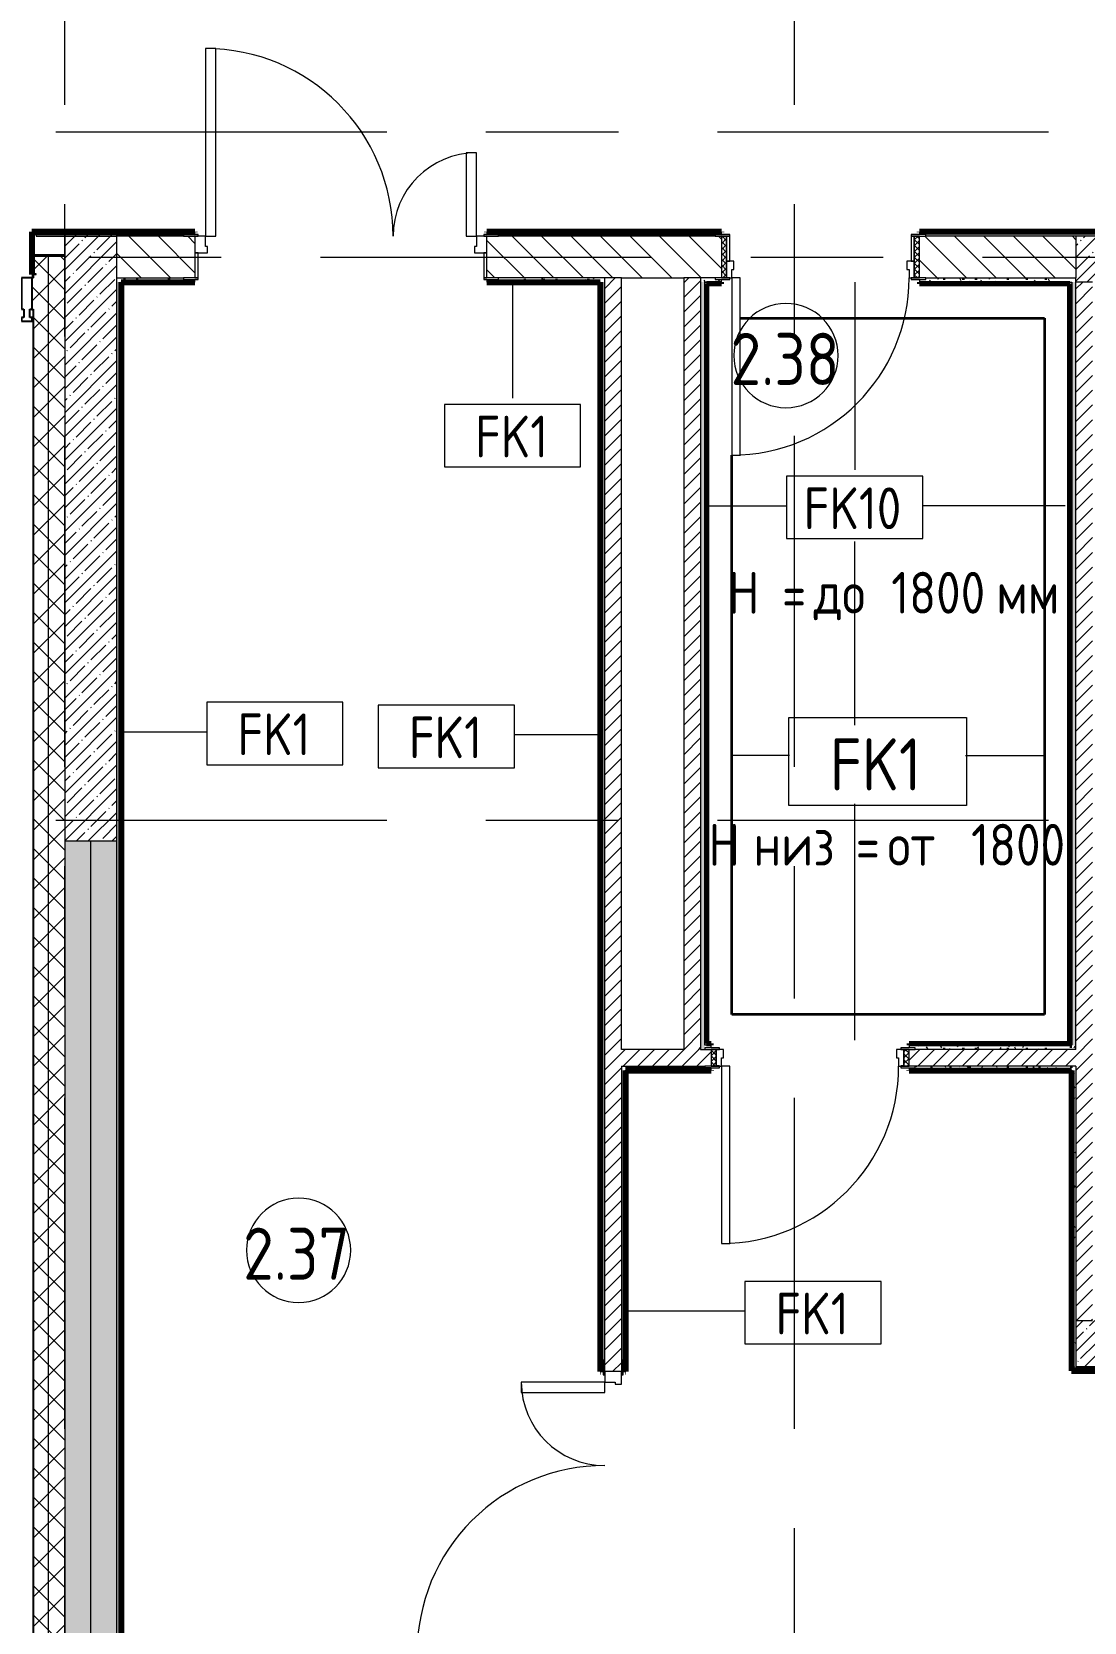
# Model space of a CAD drawing. Header units: millimetres. Extents: x 81731 to 272849, y -8553 to 29000.
# Drawn here: x 89202 to 94250, y 3953 to 11580 of the extents above; entities that cross this region are included whole.
import ezdxf

# ---------------------------------------------------------------- set-up
doc = ezdxf.new("R2010")
doc.units = ezdxf.units.MM
doc.linetypes.add('Осевая', pattern=[3175, 635, -476.25, 1587.5, -476.25])
for name, color, linetype, lineweight in [('A-AREA-IDEN', 7, 'Continuous', 9), ('A-DETL', 7, 'Continuous', 9), ('A-DETL-1', 7, 'Continuous', 35), ('A-DOOR', 7, 'Continuous', 9), ('A-DOOR-1', 7, 'Continuous', 13), ('A-DOOR-FRAM', 7, 'Continuous', 13), ('A-DOOR-FRAM-1', 7, 'Continuous', 9), ('A-GLAZ-CWMG', 7, 'Continuous', 9), ('A-GLAZ-CWMG-1', 7, 'Continuous', 25), ('A-WALL', 7, 'Continuous', 9), ('A-WALL-IDEN', 7, 'Continuous', 9), ('G-ANNO-TEXT', 7, 'Continuous', 9), ('I-WALL', 7, 'Continuous', 9), ('Оси-2', 7, 'Осевая', 9)]:
    doc.layers.add(name, color=color, linetype=linetype, lineweight=lineweight)
for name, color, linetype, lineweight, true_color in [('A-WALL-1', 7, 'Continuous', 9, 0xc0c0c0), ('A-WALL-2', 7, 'Continuous', 9, 0xff80c0), ('G-ANNO-TEXT-1', 7, 'Continuous', 9, 0x3c3c3c), ('I-WALL-21', 7, 'Continuous', 70, 0xa9f3f5), ('I-WALL-3', 7, 'Continuous', 9, 0xa9f3f5), ('I-WALL-4', 7, 'Continuous', 9, 0xc0c0c0), ('I-WALL-7', 7, 'Continuous', 80, 0xff80c0), ('S-WALL-ANLY-1', 7, 'Continuous', 5, 0x008040)]:
    doc.layers.add(name, color=color, linetype=linetype, lineweight=lineweight, true_color=true_color)
doc.styles.add('GOST Common', font='GOST_Common.ttf', dxfattribs={"width": 0.9, "height": 250})
doc.styles.add('GOST Common_1', font='GOST_Common.ttf', dxfattribs={"width": 0.9, "height": 200})
pattern_1 = [(45, (0, 0), (-70.71068, 70.71068), []), (135, (0, 0), (-70.71068, -70.71068), [])]
pattern_2 = [(45, (0, 0), (-35.35534, 35.35534), [])]
pattern_3 = [(45, (0, 0), (-57.024626, 57.024626), []), (45, (57.025, 0), (-57.024626, 57.024626), [100.806, -20.161, 3.353, -16.808])]
pattern_4 = [(0, (0, 0), (121.92, 30.48), [10.058, -81.382, 10.058, -81.382, -487.68]), (0, (0, 0), (121.92, 30.48), [-182.88, 10.058, -172.822, 10.058, -81.382, -213.36]), (0, (0, 0), (121.92, 30.48), [-457.2, 10.058, -50.902, 10.058, -142.342]), (120, (45.72, 15.24), (-87.356454, 90.345817), [10.058, -81.382, 10.058, -81.382, -487.68]), (120, (45.72, 15.24), (-87.356454, 90.345817), [-182.88, 10.058, -172.822, 10.058, -81.382, -213.36]), (120, (45.72, 15.24), (-87.356454, 90.345817), [-457.2, 10.058, -50.902, 10.058, -142.342]), (240, (60.96, 76.2), (-34.563546, -120.825817), [10.058, -81.382, 10.058, -81.382, -487.68]), (240, (60.96, 76.2), (-34.563546, -120.825817), [-182.88, 10.058, -172.822, 10.058, -81.382, -213.36]), (240, (60.96, 76.2), (-34.563546, -120.825817), [-457.2, 10.058, -50.902, 10.058, -142.342])]

# ---------------------------------------------------------------- blocks, each defined once
blk = doc.blocks.new('110_Дверь_СКБ_2Ст - Д-5_п_ Из игровой в коридор-32215844-План отделки стен 2 этажа в осях 23-33')
at = {"layer": 'A-DOOR'}
for centre, radius, start, end in [((-637.5, 40), 900, 0, 90), ((662.5, 40), 400, 90, 180)]:
    blk.add_arc(centre, radius, start, end, dxfattribs=at)
at = {"layer": 'A-DOOR-1'}
for p, q in [((-637.5, 940), (-637.5, 40)), ((-587.5, 940), (-637.5, 940)), ((-587.5, 40), (-587.5, 940)), ((662.5, 440), (612.5, 440)), ((612.5, 440), (612.5, 40)), ((662.5, 40), (662.5, 440)), ((-637.5, 40), (-587.5, 40)), ((612.5, 40), (662.5, 40))]:
    blk.add_line(p, q, dxfattribs=at)
at = {"layer": 'A-DOOR-FRAM'}
for p, q in [((-672.5, 48), (-742.5, 48)), ((-742.5, 48), (-742.5, 40)), ((-742.5, 40), (-672.5, 40)), ((-637.5, 40), (-687.5, 40)), ((-687.5, 40), (-687.5, -40)), ((-672.5, 40), (-672.5, 48)), ((-637.5, -10), (-637.5, 40)), ((662.5, 40), (662.5, -10)), ((712.5, 40), (662.5, 40)), ((767.5, 48), (697.5, 48)), ((697.5, 48), (697.5, 40)), ((697.5, 40), (767.5, 40)), ((712.5, -40), (712.5, 40)), ((767.5, 40), (767.5, 48)), ((-672.5, -40), (-742.5, -40)), ((-742.5, -40), (-742.5, -48)), ((-742.5, -48), (-672.5, -48)), ((-672.5, -39), (-687.5, -39)), ((-687.5, -39), (-687.5, -40)), ((-687.5, -40), (-627.5, -40)), ((-687.5, -40), (-672.5, -40)), ((-672.5, -40), (-672.5, -39)), ((-672.5, -48), (-672.5, -40)), ((-627.5, -10), (-637.5, -10)), ((-627.5, -40), (-627.5, -10)), ((662.5, -10), (652.5, -10)), ((652.5, -10), (652.5, -40)), ((652.5, -40), (712.5, -40)), ((712.5, -39), (697.5, -39)), ((697.5, -39), (697.5, -40)), ((697.5, -40), (712.5, -40)), ((767.5, -40), (697.5, -40)), ((697.5, -40), (697.5, -48)), ((697.5, -48), (767.5, -48)), ((712.5, -40), (712.5, -39)), ((767.5, -48), (767.5, -40))]:
    blk.add_line(p, q, dxfattribs=at)
blk = doc.blocks.new('110_Дверь_СКБ_2Ст - Д-2а_п_ Из коридора на лестницу-32215207-План отделки стен 2 этажа в осях 23-33')
at = {"layer": 'A-DOOR'}
for centre, radius, start, end in [((-637.5, 100), 900, 0, 90), ((662.5, 100), 400, 90, 180)]:
    blk.add_arc(centre, radius, start, end, dxfattribs=at)
at = {"layer": 'A-DOOR-1'}
for p, q in [((-637.5, 1000), (-637.5, 100)), ((-587.5, 1000), (-637.5, 1000)), ((-587.5, 100), (-587.5, 1000)), ((662.5, 500), (612.5, 500)), ((612.5, 500), (612.5, 100)), ((662.5, 100), (662.5, 500)), ((-637.5, 100), (-587.5, 100)), ((612.5, 100), (662.5, 100))]:
    blk.add_line(p, q, dxfattribs=at)
at = {"layer": 'A-DOOR-FRAM'}
for p, q in [((-672.5, 108), (-742.5, 108)), ((-742.5, 108), (-742.5, 100)), ((-742.5, 100), (-672.5, 100)), ((-637.5, 100), (-687.5, 100)), ((-687.5, 100), (-687.5, 20)), ((-672.5, 100), (-672.5, 108)), ((-637.5, 50), (-637.5, 100)), ((662.5, 100), (662.5, 50)), ((712.5, 100), (662.5, 100)), ((767.5, 108), (697.5, 108)), ((697.5, 108), (697.5, 100)), ((697.5, 100), (767.5, 100)), ((712.5, 20), (712.5, 100)), ((767.5, 100), (767.5, 108)), ((-687.5, 20), (-627.5, 20)), ((-672.5, 20), (-687.5, 20)), ((-687.5, 20), (-687.5, -100)), ((-672.5, -100), (-672.5, 20)), ((-627.5, 50), (-637.5, 50)), ((-627.5, 20), (-627.5, 50)), ((662.5, 50), (652.5, 50)), ((652.5, 50), (652.5, 20)), ((652.5, 20), (712.5, 20)), ((712.5, 20), (697.5, 20)), ((697.5, 20), (697.5, -100)), ((712.5, -100), (712.5, 20)), ((-672.5, -100), (-742.5, -100)), ((-742.5, -100), (-742.5, -108)), ((-742.5, -108), (-672.5, -108)), ((-687.5, -100), (-672.5, -100)), ((-672.5, -108), (-672.5, -100)), ((697.5, -100), (712.5, -100)), ((767.5, -100), (697.5, -100)), ((697.5, -100), (697.5, -108)), ((697.5, -108), (767.5, -108)), ((767.5, -108), (767.5, -100))]:
    blk.add_line(p, q, dxfattribs=at)
blk = doc.blocks.new('110_Дверь_СКБ_1Ст_Внутренняя1 - Д-8 950x2100h_охрана-31784688-План отделки стен 2 этажа в осях 23-33')
at = {"layer": 'A-DOOR'}
h = blk.add_hatch(dxfattribs=at)
h.set_pattern_fill('FP_6', color=256, style=0, pattern_type=2)
h.set_pattern_definition([(135, (1826.41, 164.685), (-14.14214, -14.14214), []), (225, (1826.41, 164.685), (14.14214, -14.14214), [])])
h.paths.add_polyline_path([(487.5, 100), (462.5, 100), (462.5, -100), (487.5, -100)])
at = {"layer": 'A-DOOR-FRAM-1'}
h = blk.add_hatch(dxfattribs=at)
h.set_pattern_fill('FP_7', color=256, style=0, pattern_type=2)
h.set_pattern_definition([(45, (-296.384, 164.685), (-14.1421, 14.1421), []), (135, (-296.384, 164.685), (-14.1421, -14.1421), [])])
h.paths.add_polyline_path([(-437.5, 100), (-462.5, 100), (-462.5, -100), (-437.5, -100)])
at = {"layer": 'A-DOOR'}
blk.add_arc((437.5, 100), 850, 90, 180, dxfattribs=at)
at = {"layer": 'A-DOOR-1'}
for p, q in [((437.5, 950), (397.5, 950)), ((397.5, 950), (397.5, 100)), ((437.5, 100), (437.5, 950)), ((397.5, 100), (437.5, 100))]:
    blk.add_line(p, q, dxfattribs=at)
at = {"layer": 'A-DOOR-FRAM'}
for p, q in [((-422.5, 108), (-492.5, 108)), ((-492.5, 108), (-492.5, 100)), ((-492.5, 100), (-422.5, 100)), ((-437.5, 100), (-462.5, 100)), ((-462.5, 100), (-462.5, -100)), ((-412.5, 100), (-437.5, 100)), ((-437.5, 100), (-437.5, 20)), ((-437.5, -100), (-437.5, 100)), ((-422.5, 100), (-437.5, 100)), ((-437.5, 100), (-437.5, 99)), ((-437.5, 99), (-422.5, 99)), ((-422.5, 100), (-422.5, 108)), ((-422.5, 99), (-422.5, 100)), ((-412.5, 60), (-412.5, 100)), ((437.5, 100), (437.5, 60)), ((462.5, 100), (437.5, 100)), ((517.5, 108), (447.5, 108)), ((447.5, 108), (447.5, 100)), ((462.5, 100), (447.5, 100)), ((447.5, 100), (447.5, 99)), ((447.5, 100), (517.5, 100)), ((447.5, 99), (462.5, 99)), ((462.5, 20), (462.5, 100)), ((487.5, 100), (462.5, 100)), ((462.5, 100), (462.5, -100)), ((462.5, 99), (462.5, 100)), ((487.5, -100), (487.5, 100)), ((517.5, 100), (517.5, 108)), ((-437.5, 20), (-402.5, 20)), ((-422.5, 20), (-437.5, 20)), ((-437.5, 20), (-437.5, -100)), ((-422.5, -100), (-422.5, 20)), ((-402.5, 60), (-412.5, 60)), ((-402.5, 20), (-402.5, 60)), ((437.5, 60), (427.5, 60)), ((427.5, 60), (427.5, 20)), ((427.5, 20), (462.5, 20)), ((462.5, 20), (447.5, 20)), ((447.5, 20), (447.5, -100)), ((462.5, -100), (462.5, 20)), ((-422.5, -100), (-492.5, -100)), ((-492.5, -100), (-492.5, -108)), ((-492.5, -108), (-422.5, -108)), ((-462.5, -100), (-437.5, -100)), ((-437.5, -100), (-422.5, -100)), ((-422.5, -108), (-422.5, -100)), ((447.5, -100), (462.5, -100)), ((517.5, -100), (447.5, -100)), ((447.5, -100), (447.5, -108)), ((447.5, -108), (517.5, -108)), ((462.5, -100), (487.5, -100)), ((517.5, -108), (517.5, -100))]:
    blk.add_line(p, q, dxfattribs=at)
blk = doc.blocks.new('110_Дверь_СКБ_1Ст_Внутренняя1 - Д-8 950x2100h_охрана-32224770-План отделки стен 2 этажа в осях 23-33')
at = {"layer": 'A-DOOR'}
h = blk.add_hatch(dxfattribs=at)
h.set_pattern_fill('FP_15', color=256, style=0, pattern_type=2)
h.set_pattern_definition([(135, (1826.41, 104.685), (-14.14214, -14.14214), []), (225, (1826.41, 104.685), (14.14214, -14.14214), [])])
h.paths.add_polyline_path([(487.5, 40), (462.5, 40), (462.5, -40), (487.5, -40)])
at = {"layer": 'A-DOOR-FRAM-1'}
h = blk.add_hatch(dxfattribs=at)
h.set_pattern_fill('FP_16', color=256, style=0, pattern_type=2)
h.set_pattern_definition([(45, (-296.384, 104.685), (-14.1421, 14.1421), []), (135, (-296.384, 104.685), (-14.1421, -14.1421), [])])
h.paths.add_polyline_path([(-437.5, 40), (-462.5, 40), (-462.5, -40), (-437.5, -40)])
at = {"layer": 'A-DOOR'}
blk.add_arc((437.5, 40), 850, 90, 180, dxfattribs=at)
at = {"layer": 'A-DOOR-1'}
for p, q in [((437.5, 890), (397.5, 890)), ((397.5, 890), (397.5, 40)), ((437.5, 40), (437.5, 890)), ((397.5, 40), (437.5, 40))]:
    blk.add_line(p, q, dxfattribs=at)
at = {"layer": 'A-DOOR-FRAM'}
for p, q in [((-422.5, 48), (-492.5, 48)), ((-492.5, 48), (-492.5, 40)), ((-492.5, 40), (-422.5, 40)), ((-437.5, 40), (-462.5, 40)), ((-462.5, 40), (-462.5, -40)), ((-412.5, 40), (-437.5, 40)), ((-437.5, 40), (-437.5, -40)), ((-437.5, -40), (-437.5, 40)), ((-422.5, 40), (-437.5, 40)), ((-437.5, 40), (-437.5, 39)), ((-437.5, 39), (-422.5, 39)), ((-422.5, 40), (-422.5, 48)), ((-422.5, 39), (-422.5, 40)), ((-412.5, 0), (-412.5, 40)), ((-402.5, 0), (-412.5, 0)), ((-402.5, -40), (-402.5, 0)), ((437.5, 0), (427.5, 0)), ((427.5, 0), (427.5, -40)), ((437.5, 40), (437.5, 0)), ((462.5, 40), (437.5, 40)), ((517.5, 48), (447.5, 48)), ((447.5, 48), (447.5, 40)), ((462.5, 40), (447.5, 40)), ((447.5, 40), (447.5, 39)), ((447.5, 40), (517.5, 40)), ((447.5, 39), (462.5, 39)), ((462.5, -40), (462.5, 40)), ((487.5, 40), (462.5, 40)), ((462.5, 40), (462.5, -40)), ((462.5, 39), (462.5, 40)), ((487.5, -40), (487.5, 40)), ((517.5, 40), (517.5, 48)), ((-422.5, -40), (-492.5, -40)), ((-492.5, -40), (-492.5, -48)), ((-492.5, -48), (-422.5, -48)), ((-462.5, -40), (-437.5, -40)), ((-422.5, -39), (-437.5, -39)), ((-437.5, -39), (-437.5, -40)), ((-437.5, -40), (-402.5, -40)), ((-437.5, -40), (-422.5, -40)), ((-422.5, -40), (-422.5, -39)), ((-422.5, -48), (-422.5, -40)), ((427.5, -40), (462.5, -40)), ((462.5, -39), (447.5, -39)), ((447.5, -39), (447.5, -40)), ((447.5, -40), (462.5, -40)), ((517.5, -40), (447.5, -40)), ((447.5, -40), (447.5, -48)), ((447.5, -48), (517.5, -48)), ((462.5, -40), (462.5, -39)), ((462.5, -40), (487.5, -40)), ((517.5, -48), (517.5, -40))]:
    blk.add_line(p, q, dxfattribs=at)
blk = doc.blocks.new('Прямоугольный импост - Импост структурный с накладкой - 190мм-23946639-План отделки стен 2 этажа в осях 23-33')
at = {"layer": 'A-GLAZ-CWMG-1'}
for p, q in [((-50, 0), (-50, 17)), ((-50, 17), (0, 17)), ((-40, 0), (-50, 0)), ((-40, -40), (-40, 0)), ((0, 0), (-10, 0)), ((-10, 0), (-10, -40)), ((0, 17), (0, 0)), ((-50, -190), (-50, -40)), ((-50, -40), (-40, -40)), ((-10, -40), (0, -40)), ((0, -40), (0, -190)), ((0, -190), (-50, -190))]:
    blk.add_line(p, q, dxfattribs=at)
blk = doc.blocks.new('Марка_Помещения - Номер-25198446-План отделки стен 2 этажа в осях 23-33')
at = {"layer": 'A-AREA-IDEN'}
for start, end in [(360, 180), (180, 360)]:
    blk.add_arc((0, 0), 2.5, start, end, dxfattribs=at)
blk = doc.blocks.new('М_стена_0001 - Типоразмер_без рамки-25382661-План отделки стен 2 этажа в осях 23-33')
at = {"layer": 'A-WALL-IDEN'}
for p, q in [((3.258, 1.523), (-3.273, 1.523)), ((-3.273, 1.523), (-3.273, -1.477)), ((3.258, -1.477), (3.258, 1.523)), ((-3.273, -1.477), (3.258, -1.477))]:
    blk.add_line(p, q, dxfattribs=at)

msp = doc.modelspace()

# ---------------------------------------------------------------- hatches: boundary and pattern name
at = {"layer": 'A-WALL'}
h = msp.add_hatch(dxfattribs=at)
h.set_pattern_fill('FP_1', color=256, style=0, pattern_type=2)
h.set_pattern_definition(pattern_1)
h.paths.add_polyline_path([(89210, -100), (89360, -100), (89360, 10502), (89210, 10502), (89210, 4047.1)])
h = msp.add_hatch(dxfattribs=at)
h.set_pattern_fill('FP_1', color=256, style=0, pattern_type=2)
h.set_pattern_definition(pattern_1)
h.paths.add_polyline_path([(84910.7, 10250), (84950, 10250), (84950, 10400), (84910.7, 10400), (84910.7, 10307.4)])
h.paths.add_polyline_path([(89202, 10250), (89210, 10250), (89210, 10400), (89202, 10400), (89202, 10307.4)])
at = {"layer": 'I-WALL'}
h = msp.add_hatch(dxfattribs=at)
h.set_pattern_fill('FP_39', color=256, style=0, pattern_type=2)
h.set_pattern_definition(pattern_4)
h.paths.add_polyline_path([(89223.5, 10600), (89930, 10600), (89930, 10608), (89985, 10608), (89985, 10620), (89223.5, 10620)])
h.paths.add_polyline_path([(97399, 10600), (97398, 10620), (93460, 10620), (93460, 10608), (93490, 10608), (93490, 10600), (94920.4, 10600)])
h.paths.add_polyline_path([(91440, 10600), (92480, 10600), (92480, 10608), (92510, 10608), (92510, 10620), (91385, 10620), (91385, 10608), (91440, 10608), (91440, 10601)])
h = msp.add_hatch(dxfattribs=at)
h.set_pattern_fill('FP_2', color=256, style=0, pattern_type=2)
h.set_pattern_definition(pattern_3)
h.paths.add_polyline_path([(89610, 7700), (89610, 10620), (89360, 10620), (89360, 7700)])
h = msp.add_hatch(dxfattribs=at)
h.set_pattern_fill('FP_4', color=256, style=0, pattern_type=2)
h.set_pattern_definition([(135, (0, 0), (-70.71068, -70.71068), [])])
h.paths.add_polyline_path([(93627.5, 10400), (94210, 10400), (94210, 10600), (93460, 10600), (93460, 10400), (93490, 10400)])
h.paths.add_polyline_path([(91385, 10400), (92510, 10400), (92510, 10600), (91385, 10600), (91385, 10520)])
h.paths.add_polyline_path([(89748.6, 10400), (89985, 10400), (89985, 10600), (89610, 10600), (89610, 10400)])
h = msp.add_hatch(dxfattribs=at)
h.set_pattern_fill('FP_2', color=256, style=0, pattern_type=2)
h.set_pattern_definition(pattern_3)
h.paths.add_polyline_path([(94920.4, 10380), (101610, 10380), (101610, 10600), (94210, 10600), (94210, 10380), (94290, 10380)])
h = msp.add_hatch(dxfattribs=at)
h.set_pattern_fill('FP_39', color=256, style=0, pattern_type=2)
h.set_pattern_definition(pattern_4)
h.paths.add_polyline_path([(89610, 10380), (89985, 10380), (89985, 10392), (89930, 10392), (89930, 10400), (89610, 10400)])
h.paths.add_polyline_path([(91950, 10380), (91950, 10400), (91440, 10400), (91440, 10392), (91385, 10392), (91385, 10380), (91930, 10380)])
h = msp.add_hatch(dxfattribs=at)
h.set_pattern_fill('FP_39', color=256, style=0, pattern_type=2)
h.set_pattern_definition(pattern_4)
h.paths.add_polyline_path([(89610, 150), (89630, 150), (89630, 10380), (89610, 10380), (89610, 4047.1)])
h = msp.add_hatch(dxfattribs=at)
h.set_pattern_fill('FP_39', color=256, style=0, pattern_type=2)
h.set_pattern_definition(pattern_4)
h.paths.add_polyline_path([(91930, 100), (91950, 100), (91950, 3700), (91942, 3700), (91942, 3755), (91930, 3755), (91930, 120)])
h.paths.add_polyline_path([(91930, 5155), (91942, 5155), (91942, 5210), (91950, 5210), (91950, 10380), (91930, 10379), (91930, 5175)])
h = msp.add_hatch(dxfattribs=at)
h.set_pattern_fill('FP_5', color=256, style=0, pattern_type=2)
h.set_pattern_definition(pattern_2)
h.paths.add_polyline_path([(92030, 125), (92029, 3755), (91950, 3755), (91950, 125), (92011.3, 125)])
h.paths.add_polyline_path([(91950, 5155), (92030, 5155), (92030, 10400), (91950, 10400), (91950, 5210)])
h = msp.add_hatch(dxfattribs=at)
h.set_pattern_fill('FP_5', color=256, style=0, pattern_type=2)
h.set_pattern_definition(pattern_2)
h.paths.add_polyline_path([(92330, 6700), (92410, 6700), (92410, 10400), (92330, 10400), (92330, 8220.6)])
h = msp.add_hatch(dxfattribs=at)
h.set_pattern_fill('FP_39', color=256, style=0, pattern_type=2)
h.set_pattern_definition(pattern_4)
h.paths.add_polyline_path([(93490, 10380), (94210, 10380), (94210, 10400), (93490, 10399.2), (93490, 10392), (93460, 10392), (93460, 10380)])
h.paths.add_polyline_path([(92510, 10380), (92510, 10392), (92480, 10392.5), (92480, 10400), (92410, 10400), (92410, 10380), (92480, 10380)])
h = msp.add_hatch(dxfattribs=at)
h.set_pattern_fill('FP_39', color=256, style=0, pattern_type=2)
h.set_pattern_definition(pattern_4)
h.paths.add_polyline_path([(92410, 6700), (92430, 6700), (92430, 10380), (92410, 10380), (92410, 6708)])
h = msp.add_hatch(dxfattribs=at)
h.set_pattern_fill('FP_39', color=256, style=0, pattern_type=2)
h.set_pattern_definition(pattern_4)
h.paths.add_polyline_path([(94190, 6720), (94210, 6720), (94210, 10380), (94190, 10380), (94190, 8220.6)])
h = msp.add_hatch(dxfattribs=at)
h.set_pattern_fill('FP_5', color=256, style=0, pattern_type=2)
h.set_pattern_definition(pattern_2)
h.paths.add_polyline_path([(94290, 5400), (94290, 10380), (94210, 10380), (94210, 5400)])
h = msp.add_hatch(dxfattribs=at)
h.set_pattern_fill('FP_2', color=256, style=0, pattern_type=2)
h.set_pattern_definition(pattern_3)
h.paths.add_polyline_path([(89360, 150), (89610, 150), (89610, 7700), (89360, 7700), (89360, 4047.1)])
h = msp.add_hatch(dxfattribs=at)
h.set_pattern_fill('FP_39', color=256, style=0, pattern_type=2)
h.set_pattern_definition(pattern_4)
h.paths.add_polyline_path([(94210, 6700), (94210, 6720), (93410, 6720), (93410, 6708), (93440, 6708), (93440, 6700), (93627.5, 6700)])
h.paths.add_polyline_path([(92448, 6708), (92460, 6708), (92460, 6720), (92430, 6720), (92430, 6708)])
h = msp.add_hatch(dxfattribs=at)
h.set_pattern_fill('FP_5', color=256, style=0, pattern_type=2)
h.set_pattern_definition(pattern_2)
h.paths.add_polyline_path([(92030, 6620), (92460, 6620), (92460, 6700), (92030, 6700)])
h.paths.add_polyline_path([(94210, 6620), (94210, 6700), (93410, 6700), (93410, 6620), (94190, 6620)])
h = msp.add_hatch(dxfattribs=at)
h.set_pattern_fill('FP_39', color=256, style=0, pattern_type=2)
h.set_pattern_definition(pattern_4)
h.paths.add_polyline_path([(92030, 6600), (92460, 6600), (92460, 6612), (92430, 6612), (92430, 6620), (92030, 6620)])
h.paths.add_polyline_path([(94190, 6600), (94190, 6620), (93440, 6619.2), (93440, 6612), (93410, 6612), (93410, 6600), (94189, 6600)])
h = msp.add_hatch(dxfattribs=at)
h.set_pattern_fill('FP_39', color=256, style=0, pattern_type=2)
h.set_pattern_definition(pattern_4)
h.paths.add_polyline_path([(92030, 525), (92050, 525), (92050, 3755), (92038, 3755), (92038, 3700), (92030, 3700), (92030, 916.9)])
h.paths.add_polyline_path([(92038, 5155), (92050, 5155), (92050, 6600), (92030, 6600), (92030.8, 5210), (92038, 5210), (92038, 5168.3)])
h = msp.add_hatch(dxfattribs=at)
h.set_pattern_fill('FP_39', color=256, style=0, pattern_type=2)
h.set_pattern_definition(pattern_4)
h.paths.add_polyline_path([(94190, 5180), (94210, 5180), (94210, 6620), (94190, 6620), (94190, 6133.9)])
h = msp.add_hatch(dxfattribs=at)
h.set_pattern_fill('FP_2', color=256, style=0, pattern_type=2)
h.set_pattern_definition(pattern_3)
h.paths.add_polyline_path([(101610, 5180), (101610, 5400), (100710, 5400), (100710, 5180), (101570, 5180)])
h.paths.add_polyline_path([(94920.4, 5180), (99660, 5180), (99660, 5400), (94210, 5400), (94210, 5180)])
h = msp.add_hatch(dxfattribs=at)
h.set_pattern_fill('FP_39', color=256, style=0, pattern_type=2)
h.set_pattern_definition(pattern_4)
h.paths.add_polyline_path([(101570, 5160), (101570, 5180), (100740, 5179.3), (100740, 5172), (100710, 5172), (100710, 5160), (100740, 5160)])
h.paths.add_polyline_path([(94920.4, 5160), (99660, 5160), (99660, 5172), (99630, 5172), (99630, 5180), (94190, 5180), (94190, 5160)])
at = {"layer": 'I-WALL-3'}
h = msp.add_hatch(color=256, dxfattribs=at)
h.paths.add_polyline_path([(94181, 10371), (94190, 10371), (94190, 10380), (93460, 10380), (93460, 10371), (93627.5, 10371)])
h.paths.add_polyline_path([(92510, 10371), (92510, 10380), (92430, 10380), (92430, 10371), (92439, 10371)])
for points in [[(92439, 6720), (92439, 10371), (92430, 10371), (92430, 6720)], [(94181, 6720.5), (94190, 6720.5), (94190, 10371), (94181, 10371), (94181, 8220.6)]]:
    msp.add_hatch(color=256, dxfattribs=at).paths.add_polyline_path(points)
h = msp.add_hatch(color=256, dxfattribs=at)
h.paths.add_polyline_path([(94190, 6720), (94190, 6729), (93410, 6729), (93410, 6720), (93627.5, 6720)])
h.paths.add_polyline_path([(92460, 6720), (92460, 6729), (92439, 6729), (92439, 6720)])

# ---------------------------------------------------------------- linework, layer by layer
at = {"layer": 'A-DETL'}
for p, q in [((92836, 8109.9), (92560, 8109.9)), ((93680, 8109.9), (94060, 8109.9))]:
    msp.add_line(p, q, dxfattribs=at)
at = {"layer": 'A-DETL-1'}
for p, q in [((92600, 10207.5), (94060, 10207.5)), ((94060, 10207.5), (94060, 6867.5)), ((92560, 6867.5), (92560, 9550)), ((94060, 6867.5), (92560, 6867.5))]:
    msp.add_line(p, q, dxfattribs=at)
at = {"layer": 'A-WALL'}
for p, q in [((97399, 10620), (93460, 10620)), ((89930, 10600), (89610, 10600)), ((89610, 7700), (89610, 10600)), ((92480, 10600), (91440, 10600)), ((94210, 10600), (93490, 10600)), ((89360, 10505), (89207, 10505)), ((89207, 10505), (89207, 10400)), ((89210, 10502), (89210, 10400)), ((89360, 10502), (89210, 10502)), ((89202, 10400), (89210, 10400)), ((89610, 10400), (89930, 10400)), ((89630, 10380), (89985, 10380)), ((89630, 10379), (89630, 10380)), ((91385, 10380), (91930, 10380)), ((92030, 10400), (91440, 10400)), ((91930, 10380), (91930, 10379)), ((91950, 5210), (91950, 10400)), ((92480, 10400), (92330, 10400)), ((92410, 10400), (92410, 6700)), ((93490, 10400), (94210, 10400)), ((94210, 6700), (94210, 10400)), ((94290, 10380), (94210, 10380)), ((89202, 10250), (89210, 10250)), ((89202, 10247), (89207, 10247)), ((89207, 10247), (89207, -253)), ((89210, 10250), (89210, -250)), ((92410, 6700), (92430, 6700)), ((94210, 6700), (93440, 6700)), ((92030, 6620), (92430, 6620)), ((92030, 6620), (92030, 5210)), ((92050, 6599), (92050, 6600)), ((93410, 6600), (94190, 6600)), ((94210, 6620), (93440, 6620)), ((94190, 6600), (94190, 5180)), ((94210, 6620), (94210, 5400)), ((94210, 5400), (94290, 5400)), ((94210, 5180), (99630, 5180))]:
    msp.add_line(p, q, dxfattribs=at)
at = {"layer": 'A-WALL-1'}
msp.add_line((89360, 10510), (89202, 10510), dxfattribs=at)
at = {"layer": 'A-WALL-2'}
for p, q in [((89630, 10379), (89630, 170)), ((92050, 6599), (92050, 5155))]:
    msp.add_line(p, q, dxfattribs=at)
at = {"layer": 'A-WALL-IDEN'}
for p, q in [((91507.6, 10379.5), (91507.6, 9823.7)), ((93149.1, 10379.5), (93149.1, 9479.7)), ((92441.1, 9307.7), (92822.5, 9307.7)), ((94158.9, 9307.7), (93475.7, 9307.7)), ((93149.1, 6744.4), (93149.1, 9135.7)), ((89630.5, 8223.7), (90041.4, 8223.7)), ((91929.5, 8208.8), (91517, 8208.8)), ((92050.5, 5446), (92622.6, 5446))]:
    msp.add_line(p, q, dxfattribs=at)
at = {"layer": 'G-ANNO-TEXT', "flags": 128}
msp.add_lwpolyline([(92833.8, 8292.5), (93685.4, 8292.5), (93685.4, 7869.5), (92833.8, 7869.5)], close=True, dxfattribs=at)
at = {"layer": 'I-WALL-21'}
for p, q in [((92510, 10371), (92510, 10380)), ((93460, 10380), (93460, 10371)), ((92510, 10371), (92439, 10371)), ((92439, 10371), (92439, 6729)), ((94181, 10371), (93460, 10371)), ((94181, 6720.5), (94181, 10371)), ((92439, 6729), (92460, 6729)), ((92460, 6720), (92460, 6729)), ((93410, 6729), (94190, 6729)), ((93410, 6729), (93410, 6720)), ((94181, 6720.5), (94190, 6720.5))]:
    msp.add_line(p, q, dxfattribs=at)
at = {"layer": 'I-WALL-4'}
for p, q in [((89223.5, 10620), (89223.5, 10600)), ((89610, 10620), (89360, 10620)), ((89360, 10620), (89360, -100)), ((89610, 10600), (89610, 10620)), ((89985, 10608), (89985, 10620)), ((91385, 10620), (91385, 10608)), ((92510, 10608), (92510, 10620)), ((93460, 10620), (93460, 10608)), ((89223.5, 10600), (89610, 10600)), ((97399, 10600), (94210, 10600)), ((94210, 10600), (94210, 10400)), ((89223.5, 10420), (89203.5, 10420)), ((89203.5, 10417), (89223.5, 10417)), ((89223.5, 10417), (89223.5, 10420)), ((89985, 10380), (89985, 10392)), ((91385, 10392), (91385, 10380)), ((92030, 6700), (92030, 10400)), ((92030, 10400), (92330, 10400)), ((92330, 10400), (92330, 6700)), ((92430, 10380), (92510, 10380)), ((92430, 6720), (92430, 10380)), ((92510, 10380), (92510, 10392)), ((93460, 10392), (93460, 10380)), ((93460, 10380), (94190, 10380)), ((94190, 10380), (94190, 6720)), ((89360, 7700), (89610, 7700)), ((89610, 150), (89610, 7700)), ((92460, 6720), (92430, 6720)), ((92460, 6708), (92460, 6720)), ((94190, 6720), (93410, 6720)), ((93410, 6720), (93410, 6708)), ((92330, 6700), (92030, 6700)), ((92460, 6600), (92460, 6612)), ((93410, 6612), (93410, 6600)), ((94210, 5400), (94210, 5180)), ((91930, 5155), (91942, 5155)), ((92038, 5155), (92050, 5155))]:
    msp.add_line(p, q, dxfattribs=at)
at = {"layer": 'I-WALL-7'}
for p, q in [((89985, 10621), (89202.5, 10621)), ((89202.5, 10621), (89202.5, 10417)), ((89203.5, 10620), (89985, 10620)), ((89203.5, 10417), (89203.5, 10620)), ((89985, 10620), (89985, 10621)), ((92510, 10621), (91385, 10621)), ((91385, 10621), (91385, 10620)), ((91385, 10620), (92510, 10620)), ((92510, 10620), (92510, 10621)), ((97398, 10621), (93460, 10621)), ((93460, 10621), (93460, 10620)), ((89202.5, 10417), (89203.5, 10417)), ((89631, 10379), (89985, 10379)), ((89631, 10379), (89631, 170)), ((89985, 10379), (89985, 10380)), ((91385, 10380), (91385, 10379)), ((91385, 10379), (91929, 10379)), ((91929, 10379), (91929, 5155)), ((91930, 5155), (91930, 10379)), ((92460, 6600), (92050, 6600)), ((92051, 6599), (92460, 6599)), ((92051, 5155), (92051, 6599)), ((92460, 6599), (92460, 6600)), ((93410, 6600), (93410, 6599)), ((93410, 6599), (94189, 6599)), ((94189, 6599), (94189, 5159)), ((91929, 5155), (91930, 5155)), ((92050, 5155), (92051, 5155)), ((94189, 5159), (99660, 5159)), ((94190, 5160), (94190, 5180)), ((99660, 5160), (94190, 5160))]:
    msp.add_line(p, q, dxfattribs=at)
at = {"layer": 'S-WALL-ANLY-1'}
for p, q in [((89281, 10510), (89281, -179)), ((89485, -179), (89485, 7700))]:
    msp.add_line(p, q, dxfattribs=at)
at = {"layer": 'Оси-2'}
for p, q in [((89360, 593.7), (89360, 19415.1)), ((92860, 593.7), (92860, 19415.1)), ((85030.7, 11100), (120319, 11100)), ((86300.7, 10500), (120319, 10500)), ((85030.7, 7800), (122760, 7800))]:
    msp.add_line(p, q, dxfattribs=at)

# ---------------------------------------------------------------- block references
at = {"layer": 'A-AREA-IDEN', "xscale": 99.99999999999993, "yscale": 99.99999999999993, "zscale": 99.99999999999993}
for p in [(92819.5, 10027.6), (90481.8, 5736.8)]:
    msp.add_blockref('Марка_Помещения - Номер-25198446-План отделки стен 2 этажа в осях 23-33', p, dxfattribs=at)
at = {"layer": 'A-DOOR'}
msp.add_blockref('110_Дверь_СКБ_2Ст - Д-2а_п_ Из коридора на лестницу-32215207-План отделки стен 2 этажа в осях 23-33', (90672.5, 10500), dxfattribs=at)
for name, p, rotation in [('110_Дверь_СКБ_1Ст_Внутренняя1 - Д-8 950x2100h_охрана-31784688-План отделки стен 2 этажа в осях 23-33', (92997.5, 10500), 180), ('110_Дверь_СКБ_1Ст_Внутренняя1 - Д-8 950x2100h_охрана-32224770-План отделки стен 2 этажа в осях 23-33', (92947.5, 6660), 180), ('110_Дверь_СКБ_2Ст - Д-5_п_ Из игровой в коридор-32215844-План отделки стен 2 этажа в осях 23-33', (91990, 4442.5), 89.99999999999991)]:
    msp.add_blockref(name, p, dxfattribs=dict(at, rotation=rotation))
at = {"layer": 'A-GLAZ-CWMG', "extrusion": (0, 0, -1), "rotation": 180}
msp.add_blockref('Прямоугольный импост - Импост структурный с накладкой - 190мм-23946639-План отделки стен 2 этажа в осях 23-33', (-89203.5, 10210), dxfattribs=at)
at = {"layer": 'A-WALL-IDEN', "xscale": 99.99999999999993, "yscale": 99.99999999999993, "zscale": 99.99999999999993}
for p in [(91508.4, 9641.2), (93149.9, 9297.2), (90368.8, 8213.3), (91191.2, 8198.4), (92950, 5435.5)]:
    msp.add_blockref('М_стена_0001 - Типоразмер_без рамки-25382661-План отделки стен 2 этажа в осях 23-33', p, dxfattribs=at)

# ---------------------------------------------------------------- texts
at = {"layer": 'A-AREA-IDEN', "char_height": 250, "width": 663.797, "attachment_point": 1, "style": 'GOST Common'}
for s, insert in [('2.38', (92553.8, 10136.2)), ('2.37', (90216.1, 5845.3))]:
    msp.add_mtext(s, dxfattribs=dict(at, insert=insert))
at = {"layer": 'A-WALL-IDEN', "char_height": 200, "attachment_point": 1, "style": 'GOST Common_1'}
for s, insert, width in [('FK1', (91328.1, 9739.2), 447.342), ('FK10', (92904.4, 9395.2), 606.076), ('FK1', (90188.5, 8311.3), 447.342), ('FK1', (91011, 8296.4), 447.342), ('FK1', (92769.7, 5533.5), 447.342)]:
    msp.add_mtext(s, dxfattribs=dict(at, insert=insert, width=width))
at = {"layer": 'G-ANNO-TEXT-1', "char_height": 200, "attachment_point": 1, "style": 'GOST Common_1'}
for s, insert, width in [('H = ', (92542.3, 8990.1), 497.848), ('до', (92953.1, 8990.1), 317.468), (' 1800 ', (93215, 8990.1), 743.164), ('мм', (93828.2, 8990.1), 360.759), ('H ', (92449.2, 7781.6), 259.747), (' 1800', (93598.2, 7781.6), 663.797), ('низ', (92663.5, 7781.6), 461.772), ('от', (93306.5, 7781.6), 353.544), (' = ', (93044.5, 7781.6), 317.468)]:
    msp.add_mtext(s, dxfattribs=dict(at, insert=insert, width=width))

# ---------------------------------------------------------------- next in the draw order: texts
at = {"layer": 'G-ANNO-TEXT', "insert": (93030.3, 8191.9), "char_height": 250, "width": 548.354, "attachment_point": 1, "style": 'GOST Common', "bg_fill": 3, "box_fill_scale": 1.25, "bg_fill_color": 256, "bg_fill_true_color": 13158600, "bg_fill_transparency": 0}
msp.add_mtext('FK1', dxfattribs=at)

doc.saveas('drawing.dxf')
